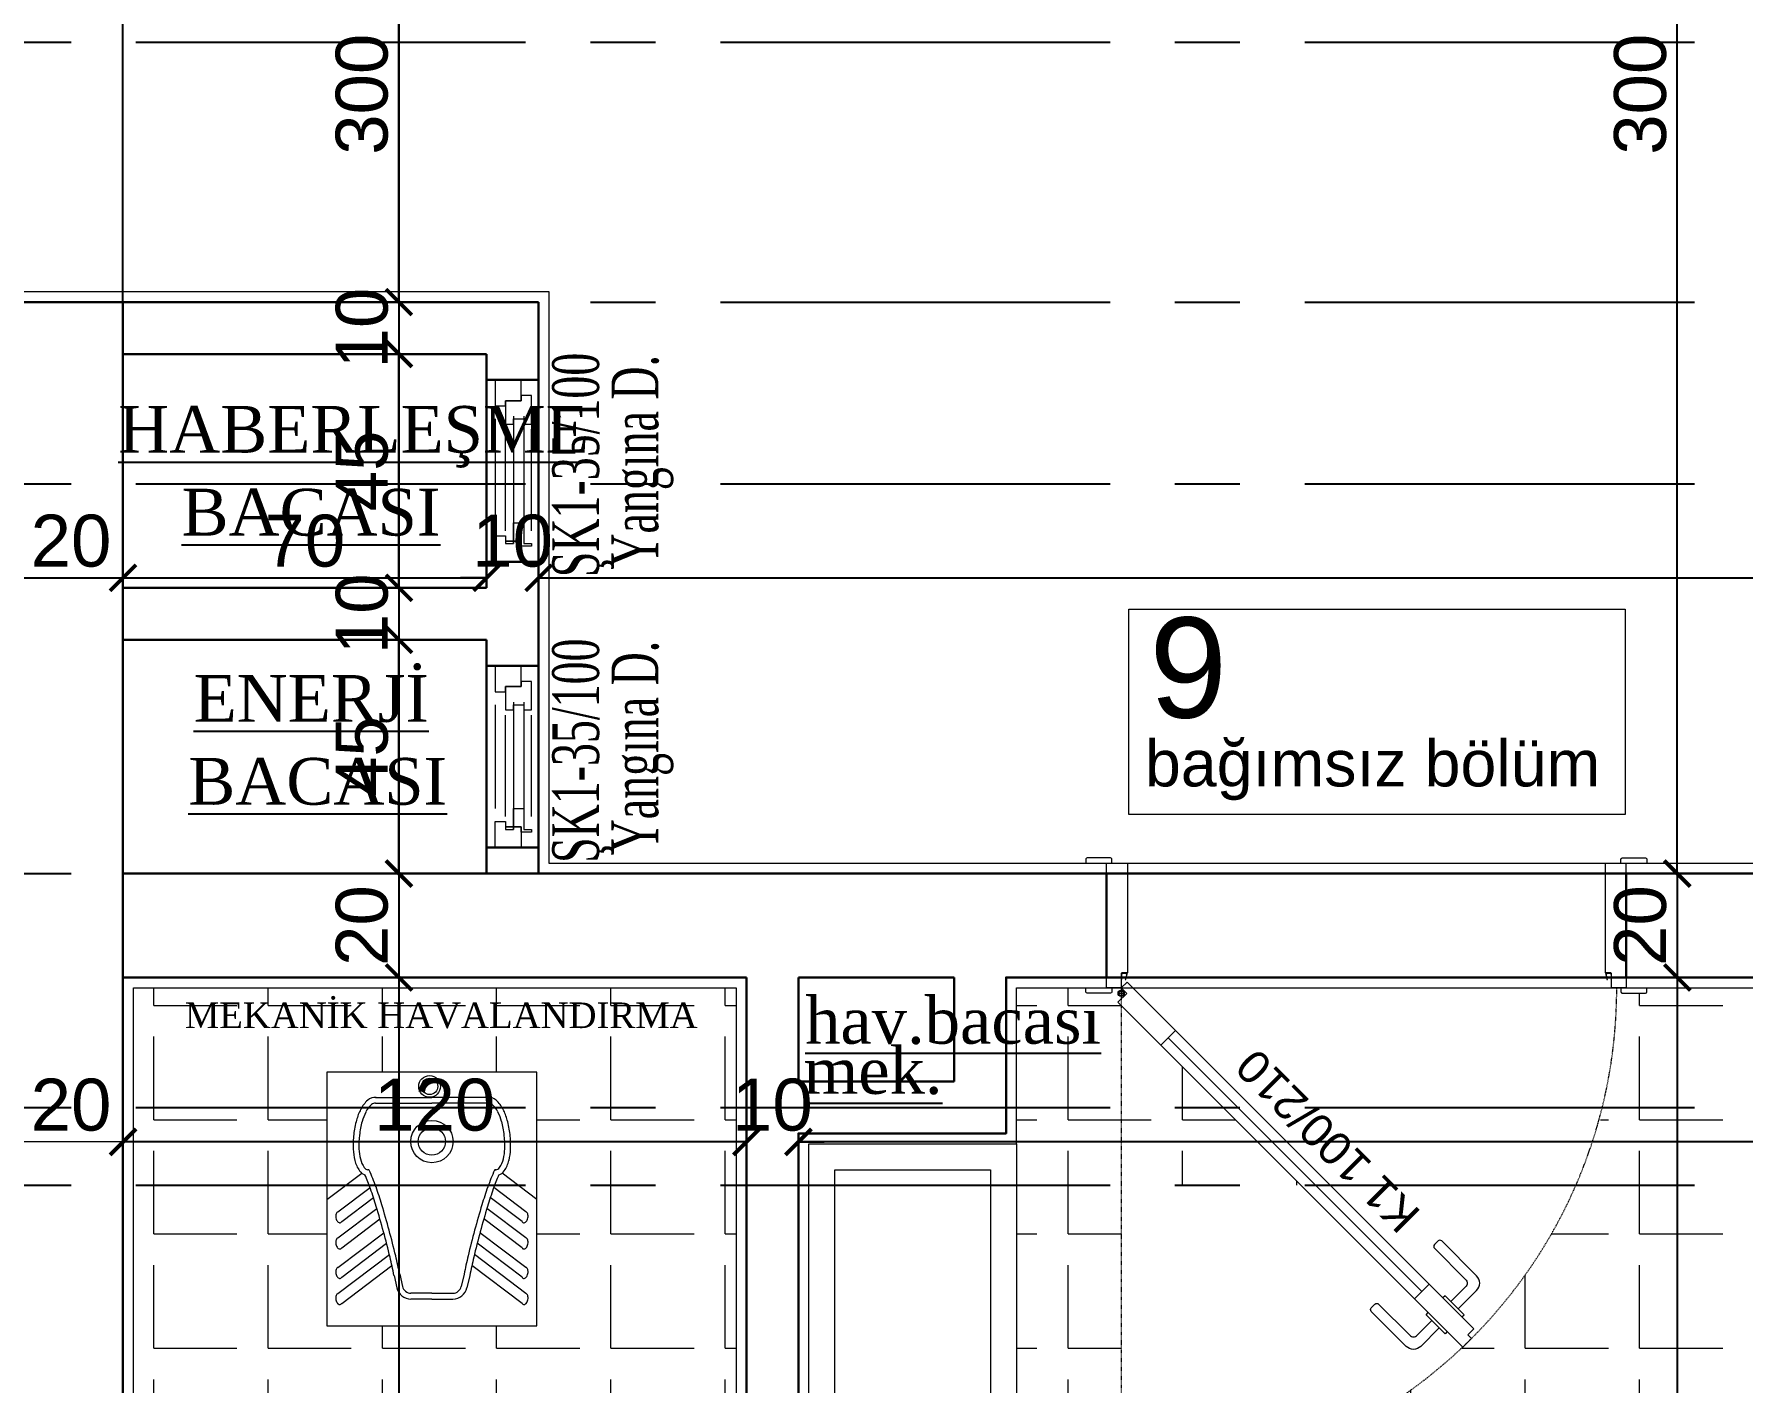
# Model space of a CAD drawing. Header units: millimetres. Extents: x 2778 to 13672, y 1832 to 5175.
# Drawn here: x 5244.5 to 5573.4, y 3407.2 to 3666.8 of the extents above; entities that cross this region are included whole.
import ezdxf
from ezdxf.enums import TextEntityAlignment as Align

# ---------------------------------------------------------------- set-up
doc = ezdxf.new("R2010")
doc.units = ezdxf.units.MM
for name, pattern in [('CENTER2', [112.5, 75, -12.5, 12.5, -12.5]), ('DASHDOT2', [12.7, 6.35, -3.175, 0, -3.175]), ('DOTX2', [0.5, 0, -0.5])]:
    doc.linetypes.add(name, pattern=pattern)
for name, color, linetype in [('7-DCR-FRN', 8, 'Continuous'), ('DOĞRAMA', 33, 'Continuous'), ('İÇÖLÇÜ', 7, 'Continuous'), ('Yazi', 7, 'Continuous')]:
    doc.layers.add(name, color=color, linetype=linetype)
for name, color, linetype, lineweight in [('aks', 251, 'DASHDOT2', 35), ('duvar', 232, 'Continuous', 30), ('ince', 37, 'Continuous', 0), ('iz', 1, 'DOTX2', 20), ('kapı', 3, 'Continuous', 18), ('pencere', 4, 'Continuous', 18), ('sıva iç', 21, 'Continuous', 0), ('tefriş', 252, 'Continuous', 5), ('yazı', 11, 'Continuous', 20), ('z - tarama', 251, 'Continuous', 18), ('ÖLÇÜ İÇ', 7, 'Continuous', 9)]:
    doc.layers.add(name, color=color, linetype=linetype, lineweight=lineweight)
doc.styles.add('arial_1_18', font='arial.ttf', dxfattribs={"height": 0.2})
doc.styles.add('SIMPLEX', font='times.ttf', dxfattribs={"width": 0.9, "height": 20})
doc.styles.get("Standard").update_dxf_attribs({"font": 'arial.ttf'})
doc.styles.add('Times roman', font='times.ttf')
doc.dimstyles.new('zulay iç ölçü', dxfattribs={"dimtxt": 10, "dimasz": 5, "dimexe": 0.18, "dimexo": 0, "dimgap": 2, "dimtad": 3, "dimdec": 0, "dimzin": 0, "dimdsep": 46, "dimtxsty": 'Standard', "dimblk": 'ARCHTICK', "dimcen": 0.09, "dimse1": 1, "dimse2": 1, "dimadec": 0, "dimazin": 0, "dimtfac": 1, "dimtdec": 0, "dimtix": 1, "dimtofl": 0, "dimtmove": 0, "dimatfit": 3, "dimldrblk": 'ARCHTICK', "dimfxl": 1, "dimtolj": 1, "dimtzin": 0, "dimarcsym": 0})
pattern_1 = [(0, (-1057024.51, 410259.85), (0, 22), [16, -6]), (90, (-1057024.51, 410259.85), (-22, 1e-15), [16, -6])]

# ---------------------------------------------------------------- blocks, each defined once
blk = doc.blocks.new('_ArchTick')
at = {"color": 0, "linetype": 'ByBlock', "const_width": 0.15}
blk.add_lwpolyline([(-0.5, -0.5), (0.5, 0.5)], dxfattribs=at)
blk = doc.blocks.new('sadsfsfsf')
at = {"layer": 'ince'}
for p, q in [((0.7, 0), (-0.7, 0)), ((0, 0.7), (0, -0.7))]:
    blk.add_line(p, q, dxfattribs=at)
for radius in [0.6, 0.45]:
    blk.add_circle((0, 0), radius, dxfattribs=at)
blk = doc.blocks.new('4545')
at = {"layer": 'duvar'}
for p, q in [((1011935.67, -373952.46), (1011935.67, -373932.46)), ((1012035.67, -373952.46), (1012035.67, -373932.46))]:
    blk.add_line(p, q, dxfattribs=at)
at = {"layer": 'ince'}
blk.add_line((1012023.82, -373920.85), (1011975.02, -373872.05), dxfattribs=at)
for points in [[(1011973.07, -373866.42), (1011971.65, -373865.01), (1011975.19, -373861.47, -0.414214), (1011978.02, -373861.47), (1011984.73, -373868.19, -0.414214), (1011984.73, -373868.9), (1011984.03, -373869.6, -0.414214), (1011983.32, -373869.6), (1011977.31, -373863.59, 0.414214), (1011975.89, -373863.59)], [(1011969.39, -373870.1), (1011967.98, -373868.68), (1011964.44, -373872.22, 0.414214), (1011964.44, -373875.05), (1011971.16, -373881.76, 0.414214), (1011971.86, -373881.76), (1011972.57, -373881.06, 0.414214), (1011972.57, -373880.35), (1011966.56, -373874.34, -0.414214), (1011966.56, -373872.93)], [(1011938.72, -373933.36), (1011939.67, -373933.36), (1011939.37, -373932.06), (1011939.24, -373932.06, -0.112206), (1011939.29, -373932.16), (1011939.47, -373932.97, -0.482314), (1011939.23, -373933.27), (1011938.81, -373933.27, -0.414214), (1011938.56, -373933.02), (1011938.56, -373932.22, -0.170049), (1011938.61, -373932.06), (1011938.47, -373932.06), (1011938.47, -373933.11, 0.414214)], [(1012031.67, -373933.36), (1012032.62, -373933.36, 0.414214), (1012032.87, -373933.11), (1012032.87, -373932.06), (1012032.72, -373932.06, -0.170049), (1012032.77, -373932.22), (1012032.77, -373933.02, -0.414214), (1012032.52, -373933.27), (1012032.1, -373933.27, -0.482314), (1012031.86, -373932.97), (1012032.05, -373932.16, -0.112206), (1012032.09, -373932.06), (1012031.97, -373932.06)]]:
    blk.add_lwpolyline(points, format="xyb", close=True, dxfattribs=at)
for points in [[(1011970.11, -373864.31), (1011970.53, -373863.89), (1011974.19, -373867.54), (1011973.76, -373867.97)], [(1011967.28, -373867.14), (1011966.85, -373867.56), (1011970.51, -373871.22), (1011970.93, -373870.79)]]:
    blk.add_lwpolyline(points, dxfattribs=at)
for points in [[(1011936.67, -373930.46), (1011936.67, -373929.71, 0.414214), (1011936.42, -373929.46), (1011931.92, -373929.46, 0.414214), (1011931.67, -373929.71), (1011931.67, -373930.46)], [(1012034.67, -373930.46), (1012034.67, -373929.71, -0.414214), (1012034.92, -373929.46), (1012039.42, -373929.46, -0.414214), (1012039.67, -373929.71), (1012039.67, -373930.46)], [(1011936.67, -373954.46), (1011936.67, -373955.21, -0.414214), (1011936.42, -373955.46), (1011931.92, -373955.46, -0.414214), (1011931.67, -373955.21), (1011931.67, -373954.46)], [(1012034.67, -373954.46), (1012034.67, -373955.21, 0.414214), (1012034.92, -373955.46), (1012039.42, -373955.46, 0.414214), (1012039.67, -373955.21), (1012039.67, -373954.46)]]:
    blk.add_lwpolyline(points, format="xyb", dxfattribs=at)
at = {"layer": 'iz', "ltscale": 0.1}
for p, q in [((1012032.87, -373930.46), (1012032.87, -373835.06)), ((1012035.67, -373932.46), (1011935.67, -373932.46)), ((1012035.67, -373952.46), (1011935.67, -373952.46))]:
    blk.add_line(p, q, dxfattribs=at)
blk.add_arc((1012032.87, -373930.46), 95.4, 90, 180, dxfattribs=at)
at = {"layer": 'kapı'}
for p, q in [((1011973.6, -373873.46), (1011976.43, -373870.63)), ((1012022.41, -373922.27), (1012025.24, -373919.44))]:
    blk.add_line(p, q, dxfattribs=at)
blk.add_lwpolyline([(1012032.87, -373930.46), (1012031.81, -373929.4), (1012033.5, -373927.71), (1011967.11, -373861.31), (1011965.41, -373863), (1011966.12, -373863.71), (1011964.98, -373864.84), (1012031.73, -373931.59), (1012032.87, -373930.46)], dxfattribs=at)
for points in [[(1011935.67, -373930.46), (1011938.47, -373930.46), (1011938.47, -373933.11, 0.414214), (1011938.72, -373933.36), (1011939.67, -373933.36), (1011939.67, -373954.46), (1011935.67, -373954.46)], [(1012035.67, -373954.46), (1012031.67, -373954.46), (1012031.67, -373933.36), (1012032.62, -373933.36, 0.414214), (1012032.87, -373933.11), (1012032.87, -373930.46), (1012035.67, -373930.46), (1012035.67, -373930.46)]]:
    blk.add_lwpolyline(points, format="xyb", dxfattribs=at)
at = {"layer": 'sıva iç'}
for p, q in [((1011935.67, -373932.46), (1011935.67, -373930.46)), ((1012035.67, -373930.46), (1012035.67, -373932.46)), ((1011935.67, -373952.46), (1011935.67, -373954.46)), ((1012035.67, -373952.46), (1012035.67, -373954.46))]:
    blk.add_line(p, q, dxfattribs=at)
at = {"layer": 'ince', "rotation": 180}
blk.add_blockref('sadsfsfsf', (1012032.87, -373929.4), dxfattribs=at)
at = {"layer": 'yazı'}
blk.add_text('K1 100/210', height=6.328, rotation=315, dxfattribs=at).set_placement((1011974.88, -373887.22))
blk = doc.blocks.new('*U324')
at = {"layer": '7-DCR-FRN', "lineweight": 9}
for points in [[(205, 40), (205, 0), (0, 0), (0, 40)], [(205, 40), (205, 0), (0, 0), (0, 40)], [(200, 35), (200, 5), (5, 5), (5, 35)]]:
    blk.add_lwpolyline(points, close=True, dxfattribs=at)
blk = doc.blocks.new('cvbhmgmh')
at = {"layer": 'tefriş'}
for p, q in [((24.25, 0), (-24.25, 0)), ((-24.25, 0), (-24.25, -58.5)), ((24.25, -58.5), (24.25, 0)), ((-12.98, -5.83), (0, -5.83)), ((-12.98, -7.17), (0, -7.17)), ((12.98, -5.83), (0, -5.83)), ((12.98, -7.17), (0, -7.17)), ((-24.25, -29.39), (-16.2, -23.29)), ((-14.62, -22.5), (-14.75, -22.5)), ((14.62, -22.5), (14.75, -22.5)), ((24.25, -29.39), (16.2, -23.29)), ((-21.68, -32.22), (-14.27, -26.61)), ((21.68, -32.22), (14.27, -26.61)), ((-21.68, -38.25), (-12.7, -31.46)), ((-20.82, -34.49), (-13.48, -28.94)), ((21.68, -38.25), (12.7, -31.46)), ((20.82, -34.49), (13.48, -28.94)), ((-20.82, -40.53), (-11.99, -33.85)), ((20.82, -40.53), (11.99, -33.85)), ((-21.68, -45.04), (-11.1, -37.04)), ((21.68, -45.04), (11.1, -37.04)), ((-21.68, -51.08), (-9.81, -42.09)), ((-20.82, -47.32), (-10.46, -39.48)), ((21.68, -51.08), (9.81, -42.09)), ((20.82, -47.32), (10.46, -39.48)), ((-20.82, -53.35), (-9.23, -44.58)), ((-8.74, -46.93), (-8.09, -49.75)), ((-7.43, -46.63), (-6.79, -49.45)), ((7.43, -46.63), (6.79, -49.45)), ((8.74, -46.93), (8.09, -49.75)), ((20.82, -53.35), (9.23, -44.58)), ((0, -51), (-4.84, -51)), ((0, -51), (4.84, -51)), ((0, -52.34), (-4.84, -52.34)), ((0, -52.34), (4.84, -52.34)), ((-24.25, -58.5), (24.25, -58.5))]:
    blk.add_line(p, q, dxfattribs=at)
for centre, radius in [((-0.53, -3.27), 2.51), ((-0.53, -3.27), 1.89), ((0, -16), 4.88), ((0, -16), 3.16)]:
    blk.add_circle(centre, radius, dxfattribs=at)
for centre, radius, start, end in [((-10.06, -11.81), 7.15, 131.6261, 153.1042), ((-10.06, -11.81), 5.82, 131.6261, 153.1042), ((-13.12, -8.37), 2.55, 83.4266, 131.6261), ((-13.12, -8.37), 1.21, 83.4266, 131.6261), ((13.12, -8.37), 2.55, 48.3739, 96.5734), ((13.12, -8.37), 1.21, 48.3739, 96.5734), ((10.06, -11.81), 5.82, 26.8958, 48.3739), ((10.06, -11.81), 7.15, 26.8958, 48.3739), ((3.95, -16.89), 22.13, 164.705, 173.4266), ((-4.75, -14.51), 13.11, 153.1042, 164.705), ((3.95, -16.89), 20.8, 164.705, 173.4266), ((-4.75, -14.51), 11.77, 153.1042, 164.705), ((4.75, -14.51), 11.77, 15.295, 26.8958), ((-3.95, -16.89), 20.8, 6.5734, 15.295), ((4.75, -14.51), 13.11, 15.295, 26.8958), ((-3.95, -16.89), 22.13, 6.5734, 15.295), ((3.95, -16.89), 22.13, 173.4266, 182.1481), ((3.95, -16.89), 20.8, 173.4266, 182.1481), ((-3.95, -16.89), 20.8, 357.8519, 6.5734), ((-3.95, -16.89), 22.13, 357.8519, 6.5734), ((-5.07, -17.23), 13.11, 182.1481, 193.749), ((-5.07, -17.23), 11.77, 182.1481, 193.749), ((5.07, -17.23), 11.77, 346.251, 357.8519), ((5.07, -17.23), 13.11, 346.251, 357.8519), ((-10.85, -18.64), 7.15, 193.749, 215.2271), ((-14.61, -21.3), 2.55, 215.2271, 250.9857), ((-10.85, -18.64), 5.82, 193.749, 215.2271), ((-14.61, -21.3), 1.21, 215.2271, 263.4266), ((-14.69, -22.74), 0.248, 74.8258, 105.1742), ((-14.69, -22.74), 0.248, 24.9415, 74.8258), ((-52.37, -40.26), 41.8, 19.2527, 24.9415), ((52.37, -40.26), 41.8, 155.0585, 160.7473), ((14.69, -22.74), 0.248, 105.1742, 155.0585), ((14.69, -22.74), 0.248, 74.8258, 105.1742), ((14.61, -21.3), 1.21, 276.5734, 324.7729), ((14.61, -21.3), 2.55, 289.0143, 324.7729), ((10.85, -18.64), 5.82, 324.7729, 346.251), ((10.85, -18.64), 7.15, 324.7729, 346.251), ((-52.37, -40.26), 40.46, 19.2527, 24.1501), ((-111.11, -60.78), 102.69, 16.8659, 19.2527), ((-111.11, -60.78), 104.03, 16.8659, 19.2527), ((111.11, -60.78), 104.03, 160.7473, 163.1341), ((111.11, -60.78), 102.69, 160.7473, 163.1341), ((52.37, -40.26), 40.46, 155.8499, 160.7473), ((-209.7, -90.67), 205.71, 15.1742, 16.8659), ((-209.7, -90.67), 207.05, 15.1742, 16.8659), ((209.7, -90.67), 207.05, 163.1341, 164.8258), ((209.7, -90.67), 205.71, 163.1341, 164.8258), ((-20.74, -33.17), 1.46, 161.3493, 178.1131), ((-20.02, -33.19), 2.19, 178.1131, 191.7977), ((-20.02, -33.19), 2.19, 191.7977, 205.4823), ((-21.23, -33), 0.945, 136.968, 161.3493), ((-20.67, -33.5), 1.46, 205.4823, 222.2461), ((-21.59, -32.67), 0.462, 101.7977, 136.968), ((-21.05, -33.85), 0.945, 222.2461, 246.6274), ((-21.25, -34.29), 0.462, 246.6274, 281.7977), ((-21.25, -34.29), 0.462, 281.7977, 316.968), ((-21.6, -33.96), 0.945, 316.968, 326.1177), ((21.6, -33.96), 0.945, 213.8823, 223.032), ((21.25, -34.29), 0.462, 223.032, 258.2023), ((21.25, -34.29), 0.462, 258.2023, 293.3726), ((21.05, -33.85), 0.945, 293.3726, 317.7539), ((21.59, -32.67), 0.462, 43.032, 78.2023), ((20.67, -33.5), 1.46, 317.7539, 334.5177), ((21.23, -33), 0.945, 18.6507, 43.032), ((20.02, -33.19), 2.19, 334.5177, 348.2023), ((20.74, -33.17), 1.46, 1.8869, 18.6507), ((20.02, -33.19), 2.19, 348.2023, 1.8869), ((-20.74, -39.2), 1.46, 161.3493, 178.1131), ((-20.02, -39.22), 2.19, 178.1131, 191.7977), ((-21.23, -39.04), 0.945, 136.968, 161.3493), ((-21.59, -38.71), 0.462, 101.7977, 136.968), ((-209.7, -90.67), 205.71, 13.4824, 15.1742), ((-209.7, -90.67), 207.05, 13.4824, 15.1742), ((209.7, -90.67), 207.05, 164.8258, 166.5176), ((209.7, -90.67), 205.71, 164.8258, 166.5176), ((21.59, -38.71), 0.462, 43.032, 78.2023), ((21.23, -39.04), 0.945, 18.6507, 43.032), ((20.74, -39.2), 1.46, 1.8869, 18.6507), ((20.02, -39.22), 2.19, 348.2023, 1.8869), ((-20.02, -39.22), 2.19, 191.7977, 205.4823), ((-20.67, -39.54), 1.46, 205.4823, 222.2461), ((-21.05, -39.88), 0.945, 222.2461, 246.6274), ((-21.25, -40.33), 0.462, 246.6274, 281.7977), ((-21.25, -40.33), 0.462, 281.7977, 316.968), ((-21.6, -40), 0.945, 316.968, 326.1177), ((-109.52, -66.65), 102.69, 11.0956, 13.4824), ((-109.52, -66.65), 104.03, 11.0956, 13.4824), ((109.52, -66.65), 104.03, 166.5176, 168.9044), ((109.52, -66.65), 102.69, 166.5176, 168.9044), ((21.6, -40), 0.945, 213.8823, 223.032), ((21.25, -40.33), 0.462, 223.032, 258.2023), ((21.25, -40.33), 0.462, 258.2023, 293.3726), ((21.05, -39.88), 0.945, 293.3726, 317.7539), ((20.67, -39.54), 1.46, 317.7539, 334.5177), ((20.02, -39.22), 2.19, 334.5177, 348.2023), ((-20.74, -45.99), 1.46, 161.3493, 178.1131), ((-20.02, -46.01), 2.19, 178.1131, 191.7977), ((-20.02, -46.01), 2.19, 191.7977, 205.4823), ((-21.23, -45.83), 0.945, 136.968, 161.3493), ((-20.67, -46.33), 1.46, 205.4823, 222.2461), ((-21.59, -45.5), 0.462, 101.7977, 136.968), ((-21.05, -46.67), 0.945, 222.2461, 246.6274), ((-21.6, -46.79), 0.945, 316.968, 326.1177), ((21.6, -46.79), 0.945, 213.8823, 223.032), ((21.05, -46.67), 0.945, 293.3726, 317.7539), ((21.59, -45.5), 0.462, 43.032, 78.2023), ((20.67, -46.33), 1.46, 317.7539, 334.5177), ((21.23, -45.83), 0.945, 18.6507, 43.032), ((20.02, -46.01), 2.19, 334.5177, 348.2023), ((20.74, -45.99), 1.46, 1.8869, 18.6507), ((20.02, -46.01), 2.19, 348.2023, 1.8869), ((-21.23, -51.86), 0.945, 136.968, 161.3493), ((-21.59, -51.53), 0.462, 101.7977, 136.968), ((-21.25, -47.12), 0.462, 246.6274, 281.7977), ((-21.25, -47.12), 0.462, 281.7977, 316.968), ((-4.84, -49), 3.34, 192.9449, 270), ((-4.84, -49), 2, 192.9449, 270), ((4.84, -49), 2, 270, 347.0551), ((4.84, -49), 3.34, 270, 347.0551), ((21.25, -47.12), 0.462, 223.032, 258.2023), ((21.25, -47.12), 0.462, 258.2023, 293.3726), ((21.59, -51.53), 0.462, 43.032, 78.2023), ((21.23, -51.86), 0.945, 18.6507, 43.032), ((-20.74, -52.03), 1.46, 161.3493, 178.1131), ((-20.02, -52.05), 2.19, 178.1131, 191.7977), ((-20.02, -52.05), 2.19, 191.7977, 205.4823), ((-20.67, -52.36), 1.46, 205.4823, 222.2461), ((-21.05, -52.71), 0.945, 222.2461, 246.6274), ((-21.25, -53.15), 0.462, 246.6274, 281.7977), ((-21.25, -53.15), 0.462, 281.7977, 316.968), ((-21.6, -52.82), 0.945, 316.968, 326.1177), ((21.6, -52.82), 0.945, 213.8823, 223.032), ((21.25, -53.15), 0.462, 223.032, 258.2023), ((21.25, -53.15), 0.462, 258.2023, 293.3726), ((21.05, -52.71), 0.945, 293.3726, 317.7539), ((20.67, -52.36), 1.46, 317.7539, 334.5177), ((20.02, -52.05), 2.19, 334.5177, 348.2023), ((20.74, -52.03), 1.46, 1.8869, 18.6507), ((20.02, -52.05), 2.19, 348.2023, 1.8869)]:
    blk.add_arc(centre, radius, start, end, dxfattribs=at)
blk = doc.blocks.new('*D2503')
at = {"layer": 'Defpoints', "color": 0, "transparency": 16777216}
for p in [(6121.58, 3462.17), (5391.58, 3455.23), (5391.58, 3453.58)]:
    blk.add_point(p, dxfattribs=at)
at = {"layer": 'ÖLÇÜ İÇ', "color": 0, "lineweight": -2, "transparency": 16777216}
blk.add_line((6121.58, 3453.58), (5391.58, 3453.58), dxfattribs=at)
at = {"layer": 'ÖLÇÜ İÇ', "color": 0, "lineweight": -2, "transparency": 16777216, "xscale": 5, "yscale": 5, "zscale": 5, "rotation": 180}
blk.add_blockref('_ArchTick', (5391.58, 3453.58), dxfattribs=at)
at = {"layer": 'ÖLÇÜ İÇ', "color": 0, "lineweight": -2, "transparency": 16777216, "xscale": 5, "yscale": 5, "zscale": 5}
blk.add_blockref('_ArchTick', (6121.58, 3453.58), dxfattribs=at)
at = {"layer": 'ÖLÇÜ İÇ', "color": 0, "transparency": 16777216, "insert": (5756.58, 3460.69), "char_height": 10, "attachment_point": 5}
blk.add_mtext('\\A1;730', dxfattribs=at)
blk = doc.blocks.new('*D2504')
at = {"layer": 'Defpoints', "color": 0, "transparency": 16777216}
for p in [(5381.58, 3456.39), (5381.58, 3453.58), (5391.58, 3455.23)]:
    blk.add_point(p, dxfattribs=at)
at = {"layer": 'ÖLÇÜ İÇ', "color": 0, "lineweight": -2, "transparency": 16777216}
for p, q in [((5381.58, 3453.58), (5376.58, 3453.58)), ((5391.58, 3453.58), (5396.58, 3453.58))]:
    blk.add_line(p, q, dxfattribs=at)
at = {"layer": 'ÖLÇÜ İÇ', "color": 0, "lineweight": -2, "transparency": 16777216, "xscale": 5, "yscale": 5, "zscale": 5}
blk.add_blockref('_ArchTick', (5381.58, 3453.58), dxfattribs=at)
at = {"layer": 'ÖLÇÜ İÇ', "color": 0, "lineweight": -2, "transparency": 16777216, "xscale": 5, "yscale": 5, "zscale": 5, "rotation": 180}
blk.add_blockref('_ArchTick', (5391.58, 3453.58), dxfattribs=at)
at = {"layer": 'ÖLÇÜ İÇ', "color": 0, "transparency": 16777216, "insert": (5386.58, 3460.69), "char_height": 10, "attachment_point": 5}
blk.add_mtext('\\A1;10', dxfattribs=at)
blk = doc.blocks.new('*D2505')
at = {"layer": 'Defpoints', "color": 0, "transparency": 16777216}
for p in [(5261.58, 3453.58), (5261.58, 3453.58), (5381.58, 3456.39)]:
    blk.add_point(p, dxfattribs=at)
at = {"layer": 'ÖLÇÜ İÇ', "color": 0, "lineweight": -2, "transparency": 16777216}
blk.add_line((5381.58, 3453.58), (5261.58, 3453.58), dxfattribs=at)
at = {"layer": 'ÖLÇÜ İÇ', "color": 0, "lineweight": -2, "transparency": 16777216, "xscale": 5, "yscale": 5, "zscale": 5, "rotation": 180}
blk.add_blockref('_ArchTick', (5261.58, 3453.58), dxfattribs=at)
at = {"layer": 'ÖLÇÜ İÇ', "color": 0, "lineweight": -2, "transparency": 16777216, "xscale": 5, "yscale": 5, "zscale": 5}
blk.add_blockref('_ArchTick', (5381.58, 3453.58), dxfattribs=at)
at = {"layer": 'ÖLÇÜ İÇ', "color": 0, "transparency": 16777216, "insert": (5321.58, 3460.69), "char_height": 10, "attachment_point": 5}
blk.add_mtext('\\A1;120', dxfattribs=at)
blk = doc.blocks.new('*D2512')
at = {"layer": 'Defpoints', "color": 0, "transparency": 16777216}
for p in [(5314.7, 3505.23), (5314.7, 3485.23), (5314.7, 3485.23)]:
    blk.add_point(p, dxfattribs=at)
at = {"layer": 'ÖLÇÜ İÇ', "color": 0, "lineweight": -2, "transparency": 16777216}
blk.add_line((5314.7, 3505.23), (5314.7, 3485.23), dxfattribs=at)
at = {"layer": 'ÖLÇÜ İÇ', "color": 0, "lineweight": -2, "transparency": 16777216, "xscale": 5, "yscale": 5, "zscale": 5}
for p, rotation in [((5314.7, 3505.23), 90), ((5314.7, 3485.23), 270)]:
    blk.add_blockref('_ArchTick', p, dxfattribs=dict(at, rotation=rotation))
at = {"layer": 'ÖLÇÜ İÇ', "color": 0, "transparency": 16777216, "insert": (5307.6, 3495.23), "char_height": 10, "attachment_point": 5, "rotation": 90}
blk.add_mtext('\\A1;20', dxfattribs=at)
blk = doc.blocks.new('*D2513')
at = {"layer": 'Defpoints', "color": 0, "transparency": 16777216}
for p in [(5314.7, 3485.23), (5314.7, 3260.23), (5314.7, 3260.23)]:
    blk.add_point(p, dxfattribs=at)
at = {"layer": 'ÖLÇÜ İÇ', "color": 0, "lineweight": -2, "transparency": 16777216}
blk.add_line((5314.7, 3485.23), (5314.7, 3260.23), dxfattribs=at)
at = {"layer": 'ÖLÇÜ İÇ', "color": 0, "lineweight": -2, "transparency": 16777216, "xscale": 5, "yscale": 5, "zscale": 5}
for p, rotation in [((5314.7, 3485.23), 90), ((5314.7, 3260.23), 270)]:
    blk.add_blockref('_ArchTick', p, dxfattribs=dict(at, rotation=rotation))
at = {"layer": 'ÖLÇÜ İÇ', "color": 0, "transparency": 16777216, "insert": (5307.6, 3372.73), "char_height": 10, "attachment_point": 5, "rotation": 90}
blk.add_mtext('\\A1;225', dxfattribs=at)
blk = doc.blocks.new('*D2519')
at = {"layer": 'Defpoints', "color": 0, "transparency": 16777216}
for p in [(5560.77, 3505.23), (5560.77, 3485.23), (5560.77, 3485.23)]:
    blk.add_point(p, dxfattribs=at)
at = {"layer": 'ÖLÇÜ İÇ', "color": 0, "lineweight": -2, "transparency": 16777216}
blk.add_line((5560.77, 3505.23), (5560.77, 3485.23), dxfattribs=at)
at = {"layer": 'ÖLÇÜ İÇ', "color": 0, "lineweight": -2, "transparency": 16777216, "xscale": 5, "yscale": 5, "zscale": 5}
for p, rotation in [((5560.77, 3505.23), 90), ((5560.77, 3485.23), 270)]:
    blk.add_blockref('_ArchTick', p, dxfattribs=dict(at, rotation=rotation))
at = {"layer": 'ÖLÇÜ İÇ', "color": 0, "transparency": 16777216, "insert": (5553.66, 3495.23), "char_height": 10, "attachment_point": 5, "rotation": 90}
blk.add_mtext('\\A1;20', dxfattribs=at)
blk = doc.blocks.new('*D2520')
at = {"layer": 'Defpoints', "color": 0, "transparency": 16777216}
for p in [(5560.77, 3485.23), (5560.77, 3120.23), (5560.77, 3120.23)]:
    blk.add_point(p, dxfattribs=at)
at = {"layer": 'ÖLÇÜ İÇ', "color": 0, "lineweight": -2, "transparency": 16777216}
blk.add_line((5560.77, 3485.23), (5560.77, 3120.23), dxfattribs=at)
at = {"layer": 'ÖLÇÜ İÇ', "color": 0, "lineweight": -2, "transparency": 16777216, "xscale": 5, "yscale": 5, "zscale": 5}
for p, rotation in [((5560.77, 3485.23), 90), ((5560.77, 3120.23), 270)]:
    blk.add_blockref('_ArchTick', p, dxfattribs=dict(at, rotation=rotation))
at = {"layer": 'ÖLÇÜ İÇ', "color": 0, "transparency": 16777216, "insert": (5553.66, 3302.73), "char_height": 10, "attachment_point": 5, "rotation": 90}
blk.add_mtext('\\A1;365', dxfattribs=at)

msp = doc.modelspace()

# ---------------------------------------------------------------- hatches: boundary and pattern name
at = {"layer": 'z - tarama', "true_color": 0xffffff}
h = msp.add_hatch(dxfattribs=at)
h.set_pattern_fill('ANGLE', scale=80, style=0)
h.set_pattern_definition(pattern_1)
h.paths.add_polyline_path([(5261.58, 3205.23), (4951.58, 3205.23), (4951.58, 3248.23), (5249.58, 3248.23), (5249.58, 3233.23), (5261.58, 3233.23)])
h.paths.add_polyline_path([(5261.58, 3137.23), (5249.58, 3137.23), (5249.58, 3122.23), (5067.95, 3122.23), (5067.95, 3123.23), (5062.95, 3123.23), (5062.95, 3122.23), (5059.95, 3122.23), (4974.95, 3122.23), (4974.95, 3123.23), (4969.95, 3123.23), (4969.95, 3122.23), (4951.58, 3122.23), (4951.58, 3205.23), (5261.58, 3205.23)])
h.paths.add_polyline_path([(5065.51, 3203.41), (4955.75, 3203.41), (4955.75, 3137.74), (5065.51, 3137.74)], flags=16)
h.paths.add_polyline_path([(5461.7, 3144.37), (5571.46, 3144.37), (5571.46, 3205.23), (5589.58, 3205.23), (5589.58, 3122.23), (5375.94, 3122.23), (5375.94, 3123.23), (5370.94, 3123.23), (5370.94, 3122.23), (5367.94, 3122.23), (5282.94, 3122.23), (5282.94, 3123.23), (5277.94, 3123.23), (5277.94, 3122.23), (5263.58, 3122.23), (5263.58, 3137.23), (5261.58, 3137.23), (5261.58, 3205.23), (5461.7, 3205.23)])
h.paths.add_polyline_path([(5589.58, 3205.23), (5571.46, 3205.23), (5571.46, 3210.04), (5461.7, 3210.04), (5461.7, 3205.23), (5261.58, 3205.23), (5261.58, 3233.23), (5263.58, 3233.23), (5263.58, 3248.23), (5267.85, 3248.23), (5267.85, 3247.23), (5272.85, 3247.23), (5272.85, 3248.23), (5275.85, 3248.23), (5360.85, 3248.23), (5360.85, 3247.23), (5365.85, 3247.23), (5365.85, 3248.23), (5393.58, 3248.23), (5433.58, 3248.23), (5433.58, 3250.23), (5589.58, 3250.23)])
h.paths.add_polyline_path([(5589.58, 3250.23), (5433.58, 3250.23), (5433.58, 3295.23), (5589.58, 3295.23)])
h.paths.add_polyline_path([(5589.58, 3295.23), (5433.58, 3295.23), (5433.58, 3355.23), (5589.58, 3355.23)])
h.paths.add_polyline_path([(5591.58, 3357.23), (5589.58, 3357.23), (5589.58, 3355.23), (5433.58, 3355.23), (5433.58, 3445.23), (5453.73, 3445.23), (5453.73, 3387.83, 0.192382), (5519.46, 3414.1), (5519.49, 3414.08), (5521.18, 3415.78, 0.094205), (5541.23, 3445.23), (5591.58, 3445.23)])
h.paths.add_polyline_path([(5991.58, 3357.23), (5719.08, 3357.23), (5719.08, 3358.23), (5714.08, 3358.23), (5714.08, 3357.23), (5711.08, 3357.23), (5626.08, 3357.23), (5626.08, 3358.23), (5621.08, 3358.23), (5621.08, 3357.23), (5591.58, 3357.23), (5591.58, 3445.23), (5991.58, 3445.23)])
h.paths.add_polyline_path([(6119.58, 3365.16), (6118.58, 3365.16), (6118.58, 3360.16), (6119.58, 3360.16), (6119.58, 3357.23), (6093.14, 3357.23), (6093.14, 3358.23), (6088.14, 3358.23), (6088.14, 3357.23), (6085.14, 3357.23), (6000.14, 3357.23), (6000.14, 3358.23), (5995.14, 3358.23), (5995.14, 3357.23), (5991.58, 3357.23), (5991.58, 3445.23), (6119.58, 3445.23)])
h.paths.add_polyline_path([(6119.58, 3458.16), (6118.58, 3458.16), (6118.58, 3453.16), (6119.58, 3453.16), (6119.58, 3450.16), (6119.58, 3445.23), (5991.58, 3445.23), (5991.58, 3483.23), (6119.58, 3483.23)])
h.paths.add_polyline_path([(5991.58, 3445.23), (5591.58, 3445.23), (5591.58, 3483.23), (5991.58, 3483.23)])
h.paths.add_polyline_path([(5591.58, 3445.23), (5541.23, 3445.23, 0.101272), (5549.93, 3482.49, 0.416493), (5550.18, 3482.23), (5554.93, 3482.23), (5554.93, 3483.23), (5591.58, 3483.23)])
h.paths.add_polyline_path([(5488.33, 3445.23), (5433.58, 3445.23), (5433.58, 3453.23), (5433.58, 3483.23), (5446.93, 3483.23), (5446.93, 3482.23), (5451.93, 3482.23), (5451.93, 3483.23), (5453.73, 3483.23), (5454.79, 3482.17), (5453.09, 3480.48)])
h.paths.add_polyline_path([(5453.73, 3482.62), (5453.73, 3482.77, -0.414214), (5454.33, 3482.17), (5454.18, 3482.17, 0.414214)], flags=16)
h.paths.add_polyline_path([(4957.53, 3182.37), (5030.44, 3182.37), (5030.44, 3171.54), (4957.53, 3171.54)], flags=8)
h.paths.add_polyline_path([(4957.53, 3190.04), (5041.02, 3190.04), (5041.02, 3179.19), (4957.53, 3179.19)], flags=8)
h.paths.add_polyline_path([(4957.53, 3197.7), (5046.76, 3197.7), (5046.76, 3186.85), (4957.53, 3186.85)], flags=8)
h.paths.add_polyline_path([(4957.67, 3170.43), (4986.81, 3170.43), (4986.81, 3161.62), (4957.67, 3161.62)], flags=8)
h.paths.add_polyline_path([(4957.28, 3161.67), (5012.72, 3161.67), (5012.72, 3144.74), (4957.28, 3144.74)], flags=8)
h.paths.add_polyline_path([(5390.54, 3484.07), (5450.93, 3484.07), (5450.93, 3469.96), (5390.54, 3469.96)], flags=9)
h.paths.add_polyline_path([(4806.58, 3248.23), (4806.58, 3205.23), (4951.58, 3205.23), (4951.58, 3248.23), (4945.43, 3248.23), (4945.43, 3247.23), (4940.43, 3247.23), (4940.43, 3248.23), (4852.43, 3248.23), (4852.43, 3247.23), (4847.43, 3247.23), (4847.43, 3248.23)])
h.paths.add_polyline_path([(4806.58, 3205.23), (4806.58, 3122.23), (4844.85, 3122.23), (4844.85, 3123.23), (4849.85, 3123.23), (4849.85, 3122.23), (4937.85, 3122.23), (4937.85, 3123.23), (4942.85, 3123.23), (4942.85, 3122.23), (4951.58, 3122.23), (4951.58, 3205.23)])
at = {"layer": 'z - tarama'}
h = msp.add_hatch(dxfattribs=at)
h.set_pattern_fill('ANGLE', color=252, scale=80, style=0)
h.set_pattern_definition(pattern_1)
h.paths.add_polyline_path([(5300.82, 3445.23), (5263.58, 3445.23), (5263.58, 3483.23), (5379.58, 3483.23), (5379.58, 3445.23), (5341.26, 3445.23), (5341.26, 3467), (5300.82, 3467)])
h.paths.add_polyline_path([(5379.58, 3395.23), (5344.58, 3395.23), (5344.58, 3355.23), (5342.93, 3355.23), (5342.93, 3401.7), (5270.67, 3401.7), (5270.67, 3355.23), (5263.58, 3355.23), (5263.58, 3445.23), (5300.82, 3445.23), (5300.82, 3418.21), (5341.26, 3418.21), (5341.26, 3445.23), (5379.58, 3445.23)])
h.paths.add_polyline_path([(5379.58, 3295.23), (5353.41, 3295.23, 0.097458), (5335.03, 3322.62), (5335.03, 3322.62), (5333.34, 3324.32), (5333.31, 3324.29, 0.191599), (5274.65, 3347.63), (5274.65, 3295.23), (5263.58, 3295.23), (5263.58, 3355.23), (5270.67, 3355.23), (5270.67, 3352.45), (5342.93, 3352.45), (5342.93, 3355.23), (5379.58, 3355.23)])
h.paths.add_polyline_path([(5381.58, 3260.23), (5361.85, 3260.23), (5361.85, 3262.23), (5360.05, 3262.23, 0.099506), (5353.41, 3295.23), (5381.58, 3295.23)])
h.paths.add_polyline_path([(5274.01, 3264.99), (5275.71, 3263.3), (5274.65, 3262.23), (5272.85, 3262.23), (5272.85, 3263.23), (5267.85, 3263.23), (5267.85, 3262.23), (5263.58, 3262.23), (5263.58, 3295.23), (5304.25, 3295.23)])
h.paths.add_polyline_path([(5274.65, 3262.85), (5274.65, 3262.7, -0.414214), (5274.05, 3263.3), (5274.2, 3263.3, 0.414214)], flags=16)
h.paths.add_polyline_path([(5271.93, 3483.11), (5371.53, 3483.11), (5371.53, 3473.83), (5271.93, 3473.83)], flags=24)
h.paths.add_polyline_path([(5272.52, 3278.21), (5310.55, 3316.24), (5317.26, 3309.53), (5279.23, 3271.5)], flags=9)

# ---------------------------------------------------------------- linework, layer by layer
for p, q in [((5261.58, 3275.23), (5261.58, 3485.23)), ((5391.58, 3485.23), (5421.58, 3485.23))]:
    msp.add_line(p, q)
at = {"layer": 'aks', "color": 251, "linetype": 'CENTER2', "lineweight": -3}
for points in [[(5261.58, 2140.23), (5261.58, 5100.23)], [(2901.58, 3665.23), (8131.58, 3665.23)], [(2901.58, 3615.23), (8131.58, 3615.23)], [(2901.58, 3580.23), (8131.58, 3580.23)], [(2901.58, 3505.23), (8131.58, 3505.23)], [(2901.58, 3460.23), (8131.58, 3460.23)], [(2901.58, 3445.23), (8131.58, 3445.23)]]:
    msp.add_lwpolyline(points, dxfattribs=at)
at = {"layer": 'duvar', "lineweight": 30}
for p, q in [((5241.58, 3615.23), (5341.58, 3615.23)), ((5261.58, 3275.23), (5261.58, 3615.23)), ((5341.58, 3615.23), (5341.58, 3505.23)), ((5261.58, 3560.23), (5261.58, 3605.23)), ((5261.58, 3605.23), (5331.58, 3605.23)), ((5331.58, 3605.23), (5331.58, 3560.23)), ((5331.58, 3560.23), (5261.58, 3560.23)), ((5261.58, 3505.23), (5261.58, 3550.23)), ((5331.58, 3550.23), (5261.58, 3550.23)), ((5331.58, 3550.23), (5331.58, 3505.23)), ((5261.58, 3505.23), (6411.58, 3505.23)), ((5261.58, 3505.23), (5331.58, 3505.23)), ((5261.58, 3485.23), (5381.58, 3485.23)), ((5381.58, 3260.23), (5381.58, 3485.23)), ((5391.58, 3465.23), (5391.58, 3485.23)), ((5391.58, 3485.23), (5421.58, 3485.23)), ((5421.58, 3465.23), (5421.58, 3485.23)), ((5391.58, 3465.23), (5421.58, 3465.23))]:
    msp.add_line(p, q, dxfattribs=at)
at = {"layer": 'duvar'}
for p, q in [((5331.58, 3600.23), (5341.58, 3600.23)), ((5331.58, 3565.23), (5341.58, 3565.23)), ((5331.58, 3545.23), (5341.58, 3545.23)), ((5331.58, 3510.23), (5341.58, 3510.23))]:
    msp.add_line(p, q, dxfattribs=at)
at = {"layer": 'duvar', "lineweight": 30}
msp.add_lwpolyline([(5391.58, 3250.23), (5391.58, 3455.23), (5431.58, 3455.23), (5431.58, 3485.23), (6121.58, 3485.23)], dxfattribs=at)
at = {"layer": 'ince'}
for p, q in [((5333.23, 3592.73), (5333.23, 3572.73)), ((5335.23, 3571.23), (5335.23, 3590.74)), ((5340.23, 3571.23), (5340.23, 3590.74)), ((5333.23, 3537.73), (5333.23, 3517.73)), ((5335.23, 3516.23), (5335.23, 3535.74)), ((5340.23, 3516.23), (5340.23, 3535.74))]:
    msp.add_line(p, q, dxfattribs=at)
for points in [[(5336.73, 3593.24), (5336.73, 3568.73)], [(5338.73, 3593.24), (5338.73, 3568.73)], [(5336.73, 3538.24), (5336.73, 3513.73)], [(5338.73, 3538.24), (5338.73, 3513.73)]]:
    msp.add_lwpolyline(points, dxfattribs=at)
at = {"layer": 'iz'}
for p, q in [((5331.58, 3565.23), (5331.58, 3600.23)), ((5341.58, 3600.23), (5341.58, 3565.23)), ((5331.58, 3510.23), (5331.58, 3545.23)), ((5341.58, 3545.23), (5341.58, 3510.23))]:
    msp.add_line(p, q, dxfattribs=at)
at = {"layer": 'İÇÖLÇÜ'}
for p, q in [((5314.7, 3615.23), (5314.7, 3805.23)), ((5314.7, 3805.23), (5314.7, 3505.23)), ((5560.77, 3505.23), (5560.77, 3805.23)), ((5314.7, 3615.23), (5314.7, 3620.23)), ((5314.7, 3560.23), (5314.7, 3605.23)), ((5314.7, 3605.23), (5314.7, 3600.23)), ((5241.58, 3562.14), (5261.58, 3562.14)), ((5261.58, 3562.14), (5331.58, 3562.14)), ((5314.7, 3560.23), (5314.7, 3565.23)), ((5331.58, 3562.14), (5326.58, 3562.14)), ((5341.58, 3562.14), (5346.58, 3562.14)), ((5341.58, 3562.14), (6421.58, 3562.14)), ((5314.7, 3505.23), (5314.7, 3550.23)), ((5314.7, 3550.23), (5314.7, 3545.23))]:
    msp.add_line(p, q, dxfattribs=at)
at = {"layer": 'pencere'}
for points in [[(5333.23, 3600.23), (5333.23, 3595.23), (5335.23, 3595.23), (5335.23, 3596.23), (5338.23, 3596.23), (5338.23, 3600.23)], [(5333.23, 3565.23), (5333.23, 3570.23), (5335.23, 3570.23), (5335.23, 3569.23), (5338.23, 3569.23), (5338.23, 3565.23)], [(5333.23, 3545.23), (5333.23, 3540.23), (5335.23, 3540.23), (5335.23, 3541.23), (5338.23, 3541.23), (5338.23, 3545.23)], [(5333.23, 3510.23), (5333.23, 3515.23), (5335.23, 3515.23), (5335.23, 3514.23), (5338.23, 3514.23), (5338.23, 3510.23)]]:
    msp.add_lwpolyline(points, dxfattribs=at)
for points in [[(5338.23, 3597.23), (5338.23, 3596.23), (5335.23, 3596.23), (5335.23, 3591.74), (5336.73, 3591.74), (5336.73, 3592.74), (5338.73, 3592.74), (5338.73, 3591.74), (5340.23, 3591.74), (5340.23, 3597.23)], [(5338.23, 3568.23), (5338.23, 3569.23), (5335.23, 3569.23), (5335.23, 3568.73), (5336.73, 3568.73), (5336.73, 3572.73), (5338.73, 3572.73), (5338.73, 3568.73), (5340.23, 3568.73), (5340.23, 3568.23)], [(5338.23, 3542.23), (5338.23, 3541.23), (5335.23, 3541.23), (5335.23, 3536.74), (5336.73, 3536.74), (5336.73, 3537.74), (5338.73, 3537.74), (5338.73, 3536.74), (5340.23, 3536.74), (5340.23, 3542.23)], [(5338.23, 3513.23), (5338.23, 3514.23), (5335.23, 3514.23), (5335.23, 3513.73), (5336.73, 3513.73), (5336.73, 3517.73), (5338.73, 3517.73), (5338.73, 3513.73), (5340.23, 3513.73), (5340.23, 3513.23)]]:
    msp.add_lwpolyline(points, close=True, dxfattribs=at)
at = {"layer": 'sıva iç'}
for p, q in [((5239.58, 3617.23), (5343.58, 3617.23)), ((5343.58, 3617.23), (5343.58, 3507.23)), ((5343.58, 3507.23), (6419.58, 3507.23))]:
    msp.add_line(p, q, dxfattribs=at)
for points in [[(6119.58, 3483.23), (6119.58, 3357.23), (5589.58, 3357.23), (5589.58, 3122.23), (5263.58, 3122.23), (5263.58, 3137.23), (5249.58, 3137.23), (5249.58, 3122.23), (4743.58, 3122.23), (4743.58, 3248.23), (5249.58, 3248.23), (5249.58, 3233.23), (5263.58, 3233.23), (5263.58, 3248.23), (5393.58, 3248.23), (5393.58, 3453.23), (5433.58, 3453.23), (5433.58, 3483.23)], [(5263.58, 3483.23), (5379.58, 3483.23), (5379.58, 3262.23), (5263.58, 3262.23)]]:
    msp.add_lwpolyline(points, close=True, dxfattribs=at)
at = {"layer": 'ÖLÇÜ İÇ', "color": 3}
for p, q in [((5455.22, 3556.12), (5550.72, 3556.12)), ((5455.22, 3516.62), (5455.22, 3556.12)), ((5550.72, 3556.12), (5550.72, 3516.62)), ((5550.72, 3516.62), (5455.22, 3516.62))]:
    msp.add_line(p, q, dxfattribs=at)
at = {"layer": 'ÖLÇÜ İÇ'}
msp.add_line((5261.58, 3453.58), (5241.58, 3453.58), dxfattribs=at)

# ---------------------------------------------------------------- block references
at = {"rotation": 270}
msp.add_blockref('*U324', (5393.58, 3453.23), dxfattribs=at)
at = {"layer": 'İÇÖLÇÜ', "xscale": 5, "yscale": 5, "zscale": 5}
for p, rotation in [((5314.7, 3615.23), 270), ((5314.7, 3615.23), 270), ((5314.7, 3605.23), 90), ((5314.7, 3605.23), 90), ((5261.58, 3562.14), 180), ((5314.7, 3560.23), 270), ((5314.7, 3560.23), 270), ((5341.58, 3562.14), 180), ((5341.58, 3562.14), 180), ((5314.7, 3550.23), 90), ((5314.7, 3550.23), 90), ((5314.7, 3505.23), 270), ((5314.7, 3505.23), 270), ((5560.77, 3505.23), 270)]:
    msp.add_blockref('_ArchTick', p, dxfattribs=dict(at, rotation=rotation))
for p in [(5261.58, 3562.14), (5331.58, 3562.14), (5331.58, 3562.14)]:
    msp.add_blockref('_ArchTick', p, dxfattribs=at)
at = {"layer": 'tefriş', "xscale": 0.8339425364271614, "yscale": 0.8339425364271614, "zscale": 0.8339425364271614}
msp.add_blockref('cvbhmgmh', (5321.04, 3467), dxfattribs=at)
at = {"layer": 'ÖLÇÜ İÇ', "rotation": 180}
msp.add_blockref('4545', (1017486.59, -370447.23), dxfattribs=at)
at = {"layer": 'ÖLÇÜ İÇ', "xscale": 5, "yscale": 5, "zscale": 5}
msp.add_blockref('_ArchTick', (5261.58, 3453.58), dxfattribs=at)

# ---------------------------------------------------------------- texts
at = {"layer": 'DOĞRAMA', "style": 'SIMPLEX', "width": 0.65}
for s, p in [('ŞK1-35/100', (5348.7, 3583.88)), ('Yangına D.', (5360.11, 3584.67)), ('ŞK1-35/100', (5348.7, 3528.88)), ('Yangına D.', (5360.11, 3529.67))]:
    msp.add_text(s, height=9, rotation=89.9812, dxfattribs=at).set_placement(p, align=Align.MIDDLE_CENTER)
at = {"layer": 'İÇÖLÇÜ', "char_height": 10, "attachment_point": 5, "rotation": 90}
for s, insert in [('\\A1;300', (5307.59, 3655.23)), ('\\A1;300', (5553.66, 3655.23)), ('\\A1;10', (5307.6, 3610.23)), ('\\A1;45', (5307.62, 3582.73)), ('\\A1;10', (5307.6, 3555.23)), ('\\A1;45', (5307.62, 3527.73))]:
    msp.add_mtext(s, dxfattribs=dict(at, insert=insert))
at = {"layer": 'İÇÖLÇÜ', "char_height": 10, "attachment_point": 5}
for s, insert in [('\\A1;20', (5251.58, 3569.24)), ('\\A1;70', (5296.58, 3569.24)), ('\\A1;10', (5336.58, 3569.24))]:
    msp.add_mtext(s, dxfattribs=dict(at, insert=insert))
at = {"layer": 'Yazi', "color": 2, "style": 'Times roman'}
for s, height, p in [('%%UHABERLEŞME', 8.9957, (5260.66, 3586.24)), ('%%UBACASI', 8.996, (5272.84, 3570.3)), ('%%UENERJİ', 8.996, (5275.18, 3534.44)), ('%%UBACASI', 8.996, (5274.14, 3518.5)), ('%%Uhav.bacası', 8.9957, (5392.89, 3472.49)), ('%%Umek.', 8.996, (5392.55, 3462.84))]:
    msp.add_text(s, height=height, dxfattribs=at).set_placement(p)
at = {"layer": 'Yazi', "color": 3, "linetype": 'Continuous', "lineweight": -3, "style": 'arial_1_18'}
for s, height, p in [('9', 19.29, (5459.14, 3535.24)), ('bağımsız bölüm', 8.8889, (5458.3, 3522.01))]:
    msp.add_text(s, height=height, dxfattribs=at).set_placement(p)
at = {"layer": 'yazı', "color": 6, "style": 'Times roman'}
msp.add_text('MEKANİK HAVALANDIRMA', height=4.9327, dxfattribs=at).set_placement((5273.48, 3475.49))
at = {"layer": 'ÖLÇÜ İÇ', "insert": (5251.58, 3460.69), "char_height": 10, "attachment_point": 5}
msp.add_mtext('\\A1;20', dxfattribs=at)

# ---------------------------------------------------------------- dimensions: what is measured, and where the dimension line sits
at = {"layer": 'ÖLÇÜ İÇ'}
for base, p1, p2, picture, middle in [((5314.7, 3485.23), (5314.7, 3505.23), (5314.7, 3485.23), '*D2512', (5307.6, 3495.23)), ((5560.77, 3485.23), (5560.77, 3505.23), (5560.77, 3485.23), '*D2519', (5553.66, 3495.23))]:
    dim = msp.add_linear_dim(base=base, p1=p1, p2=p2, angle=270, dimstyle='zulay iç ölçü', dxfattribs=at)
    dim.commit()
    dim.dimension.update_dxf_attribs({"geometry": picture, "text_midpoint": middle})
for base, p1, p2, picture, middle in [((5314.7, 3260.23), (5314.7, 3485.23), (5314.7, 3260.23), '*D2513', (5307.6, 3372.73)), ((5560.77, 3120.23), (5560.77, 3485.23), (5560.77, 3120.23), '*D2520', (5553.66, 3302.73))]:
    dim = msp.add_linear_dim(base=base, p1=p1, p2=p2, angle=270, dimstyle='zulay iç ölçü', override={"dimtmove": 1}, dxfattribs=at)
    dim.commit()
    dim.dimension.update_dxf_attribs({"geometry": picture, "text_midpoint": middle})
for base, p1, p2, picture, middle in [((5261.58, 3453.58), (5381.58, 3456.39), (5261.58, 3453.58), '*D2505', (5321.58, 3460.69)), ((5381.58, 3453.58), (5391.58, 3455.23), (5381.58, 3456.39), '*D2504', (5386.58, 3460.69)), ((5391.58, 3453.58), (6121.58, 3462.17), (5391.58, 3455.23), '*D2503', (5756.58, 3460.69))]:
    dim = msp.add_linear_dim(base=base, p1=p1, p2=p2, dimstyle='zulay iç ölçü', override={"dimtmove": 1}, dxfattribs=at)
    dim.commit()
    dim.dimension.update_dxf_attribs({"geometry": picture, "text_midpoint": middle})

doc.saveas('drawing.dxf')
